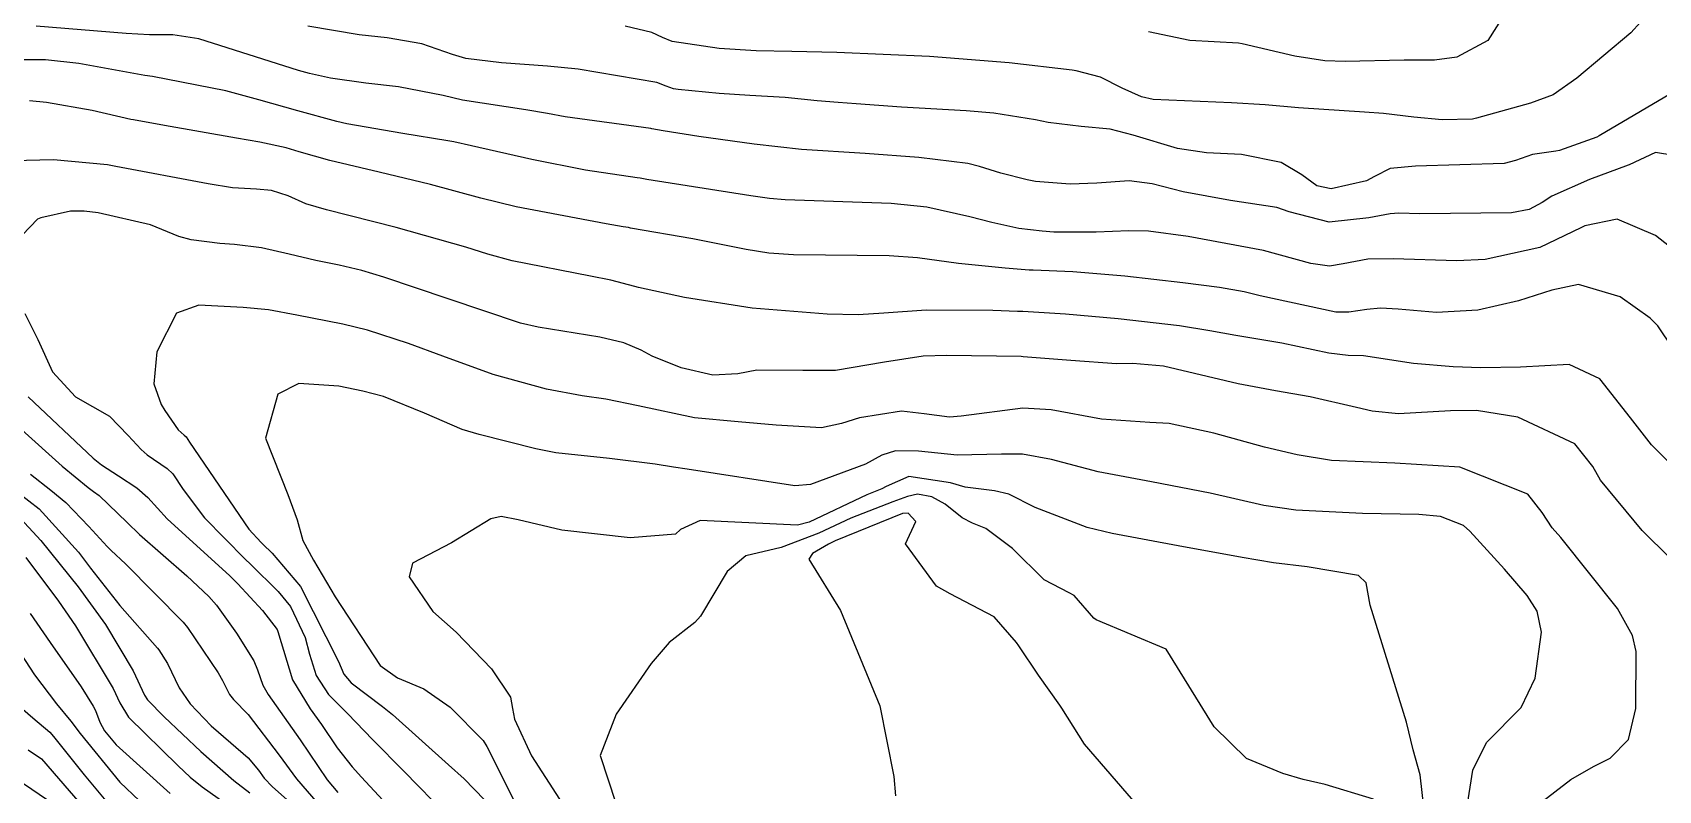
# Model space of a CAD drawing. Header units: feet. Extents: x 1313709 to 1317500, y 405869 to 411659.
# Drawn here: x 1315858.5 to 1316058.1, y 407733.2 to 407826.3 of the extents above; entities that cross this region are included whole.
import ezdxf

# ---------------------------------------------------------------- set-up
doc = ezdxf.new("R2010")
doc.units = ezdxf.units.FT
doc.layers.add('C-TOPO-MAJR', color=32, linetype='CONTINUOUS')

msp = doc.modelspace()

# ---------------------------------------------------------------- linework, layer by layer
at = {"layer": 'C-TOPO-MAJR'}
for points in [[(1316039.79, 407829.46), (1316037.17, 407825.3), (1316033.37, 407823.26), (1316030.63, 407822.9), (1316026.91, 407822.92), (1316019.64, 407822.76), (1316017.13, 407822.83), (1316013.45, 407823.39), (1316006.99, 407824.92), (1316006.55, 407824.99), (1316000.59, 407825.31), (1315995.49, 407826.38)], [(1316055.9, 407827.57), (1316054.74, 407826.27), (1316048.08, 407820.7), (1316045.18, 407818.65), (1316042.42, 407817.61), (1316035.78, 407815.76), (1316035.27, 407815.65), (1316031.57, 407815.59), (1316028.08, 407815.91), (1316024.34, 407816.37), (1316022.04, 407816.52), (1316013.91, 407817.05), (1316009.82, 407817.43), (1316005.67, 407817.68), (1315996.09, 407818.09), (1315994.62, 407818.4), (1315992.27, 407819.45), (1315989.59, 407820.83), (1315986.62, 407821.61), (1315986.14, 407821.66), (1315978.37, 407822.58), (1315968.59, 407823.36), (1315957.22, 407823.85), (1315951.69, 407823.96), (1315947.33, 407824.05), (1315942.79, 407824.33), (1315936.99, 407825.21), (1315935.83, 407825.69), (1315934.51, 407826.3), (1315931.25, 407827.09)], [(1316062.26, 407810.82), (1316057.74, 407811.58), (1316054.51, 407810.06), (1316054.41, 407810.01), (1316049.65, 407808.23), (1316045.04, 407806.19), (1316043.82, 407805.4), (1316042.25, 407804.55), (1316040.09, 407804.15), (1316028.81, 407804.03), (1316026.22, 407804.09), (1316025.17, 407804.04), (1316022.57, 407803.52), (1316017.7, 407803.02), (1316012.78, 407804.26), (1316011.24, 407804.79), (1316005.57, 407805.65), (1315999.76, 407806.72), (1315995.94, 407807.73), (1315993.12, 407808.1), (1315989.16, 407807.79), (1315985.86, 407807.66), (1315981.64, 407808.01), (1315980.58, 407808.2), (1315977.38, 407809.02), (1315974.74, 407809.85), (1315973.33, 407810.2), (1315967.31, 407810.93), (1315960.69, 407811.44), (1315952.9, 407811.95), (1315947.07, 407812.57), (1315940.28, 407813.54), (1315935.91, 407814.21), (1315934.52, 407814.47), (1315934.38, 407814.5), (1315923.87, 407815.95), (1315921.68, 407816.36), (1315919.02, 407816.8), (1315911.27, 407818), (1315908.87, 407818.55), (1315903.41, 407819.63), (1315899.4, 407820.09), (1315895.07, 407820.7), (1315892.48, 407821.26), (1315891.14, 407821.65), (1315878.87, 407825.53), (1315875.69, 407826), (1315872.82, 407826.01), (1315869.97, 407826.17), (1315858.9, 407827.1)], [(1316060.97, 407819.57), (1316050.82, 407813.62), (1316050.54, 407813.46), (1316045.96, 407811.8), (1316045.53, 407811.71), (1316042.67, 407811.32), (1316040.57, 407810.59), (1316039.18, 407810.2), (1316028.28, 407809.88), (1316025.18, 407809.6), (1316023.23, 407808.6), (1316022.25, 407808.07), (1316017.91, 407807.09), (1316016.17, 407807.47), (1316014.31, 407808.8), (1316011.77, 407810.33), (1316006.9, 407811.3), (1316002.6, 407811.53), (1315999.04, 407812.06), (1315993.62, 407813.71), (1315990.77, 407814.43), (1315987.22, 407814.74), (1315983.17, 407815.23), (1315981.61, 407815.57), (1315976.51, 407816.4), (1315973.09, 407816.69), (1315965.17, 407817.15), (1315959.6, 407817.55), (1315957.41, 407817.71), (1315954.82, 407817.9), (1315950.88, 407818.3), (1315946.54, 407818.58), (1315942.76, 407818.8), (1315937.73, 407819.31), (1315937.17, 407819.39), (1315936.28, 407819.7), (1315935.13, 407820.18), (1315925.46, 407821.79), (1315921.69, 407822.18), (1315916.03, 407822.56), (1315911.65, 407823.1), (1315910.05, 407823.61), (1315906.28, 407824.89), (1315902.02, 407825.66), (1315898.56, 407826.03), (1315892.27, 407827.09)], [(1316061.55, 407798.37), (1316057.76, 407801.37), (1316053.05, 407803.38), (1316049.06, 407802.56), (1316048.6, 407802.32), (1316043.56, 407799.89), (1316036.84, 407798.41), (1316033.36, 407798.26), (1316025.53, 407798.5), (1316022.45, 407798.44), (1316019.42, 407797.88), (1316017.73, 407797.6), (1316015.45, 407797.93), (1316009.62, 407799.52), (1316000.36, 407801.25), (1315995.49, 407801.88), (1315993.09, 407801.95), (1315989.09, 407801.77), (1315983.89, 407801.78), (1315982.42, 407801.88), (1315979.59, 407802.24), (1315976.27, 407802.96), (1315973.55, 407803.67), (1315968.27, 407804.83), (1315963.89, 407805.31), (1315950.9, 407805.75), (1315948.94, 407805.92), (1315946.67, 407806.25), (1315933.91, 407808.25), (1315933.08, 407808.4), (1315932.7, 407808.47), (1315926.38, 407809.41), (1315919.79, 407810.69), (1315912.38, 407812.4), (1315910.18, 407812.86), (1315909.45, 407813), (1315903.95, 407813.88), (1315897.07, 407815.08), (1315895.81, 407815.39), (1315891.05, 407816.7), (1315886.26, 407818.04), (1315882.19, 407819.13), (1315873.18, 407820.88), (1315872.26, 407821.04), (1315864.15, 407822.5), (1315860.04, 407822.96), (1315857.36, 407822.95)], [(1316059.87, 407787.53), (1316058.02, 407790.28), (1316057.09, 407791.21), (1316053.4, 407793.83), (1316048.31, 407795.36), (1316045.04, 407794.67), (1316040.93, 407793.35), (1316035.92, 407792.18), (1316030.88, 407791.89), (1316026.14, 407792.33), (1316024, 407792.43), (1316022.31, 407792.29), (1316020.1, 407791.95), (1316018.51, 407791.96), (1316009.22, 407793.95), (1316007.26, 407794.44), (1316004.23, 407794.99), (1315999.73, 407795.55), (1315992.61, 407796.38), (1315986.19, 407796.89), (1315981.34, 407797.1), (1315980.85, 407797.12), (1315977.9, 407797.36), (1315977.48, 407797.39), (1315972.17, 407797.94), (1315967.12, 407798.64), (1315963.64, 407798.88), (1315951.92, 407799), (1315948.87, 407799.21), (1315946.11, 407799.66), (1315939.54, 407800.96), (1315931.89, 407802.28), (1315931.64, 407802.33), (1315931.01, 407802.45), (1315928.92, 407802.8), (1315917.86, 407804.89), (1315913.51, 407805.94), (1315907.32, 407807.64), (1315901.03, 407809.16), (1315894.99, 407810.56), (1315891.22, 407811.65), (1315889.61, 407812.14), (1315886.36, 407812.85), (1315883.49, 407813.31), (1315874.65, 407814.86), (1315870.88, 407815.56), (1315870.55, 407815.63), (1315865.79, 407816.72), (1315860.18, 407817.72), (1315858.1, 407817.9)], [(1316064.46, 407768.39), (1316057.28, 407775.67), (1316054.68, 407778.96), (1316050.91, 407783.74), (1316047.17, 407785.53), (1316041.18, 407785.18), (1316036.3, 407785.13), (1316032.91, 407785.24), (1316028.03, 407785.65), (1316021.88, 407786.57), (1316020, 407786.63), (1316017.65, 407786.9), (1316011.86, 407788.13), (1316006.24, 407789.08), (1316003.04, 407789.65), (1315999.31, 407790.25), (1315991.76, 407791.14), (1315985.32, 407791.7), (1315980.07, 407792.02), (1315979.41, 407792.05), (1315976.39, 407792.17), (1315968.19, 407792.21), (1315962.99, 407791.83), (1315959.83, 407791.61), (1315956.06, 407791.69), (1315946.84, 407792.46), (1315938.51, 407793.75), (1315932.88, 407794.96), (1315932.41, 407795.09), (1315929.48, 407795.89), (1315926.98, 407796.39), (1315917.34, 407798.25), (1315914.39, 407799.09), (1315911.69, 407799.95), (1315903.1, 407802.34), (1315894.57, 407804.5), (1315892.03, 407805.26), (1315889.86, 407806.23), (1315887.81, 407806.9), (1315885.97, 407807.06), (1315883, 407807.24), (1315880.03, 407807.71), (1315868.71, 407809.84), (1315867.69, 407810.03), (1315861.02, 407810.67), (1315856.06, 407810.52)], [(1316063, 407758.34), (1316056.12, 407765.14), (1316051.01, 407771.31), (1316050.06, 407772.98), (1316047.85, 407775.76), (1316040.83, 407779.06), (1316035.79, 407779.87), (1316032.59, 407779.81), (1316026.2, 407779.44), (1316022.98, 407779.78), (1316021.03, 407780.24), (1316015.35, 407781.54), (1316011.09, 407782.29), (1316006.52, 407783.13), (1315997.32, 407785.32), (1315993.57, 407785.66), (1315991.58, 407785.61), (1315985.98, 407786), (1315980.1, 407786.48), (1315979.87, 407786.49), (1315970.72, 407786.62), (1315967.84, 407786.53), (1315963.08, 407785.81), (1315957.06, 407784.8), (1315953.05, 407784.79), (1315947.41, 407784.81), (1315945.06, 407784.36), (1315941.99, 407784.2), (1315938.11, 407785.12), (1315934.57, 407786.55), (1315933.2, 407787.27), (1315931.06, 407788.19), (1315928.11, 407788.88), (1315920.55, 407790.12), (1315918.39, 407790.61), (1315909.5, 407793.58), (1315901.61, 407796.24), (1315898.88, 407797.06), (1315896.11, 407797.71), (1315893.27, 407798.28), (1315889.97, 407799.06), (1315886.6, 407799.86), (1315883.27, 407800.25), (1315881.48, 407800.39), (1315877.94, 407800.83), (1315876.44, 407801.26), (1315872.96, 407802.67), (1315866.54, 407804.14), (1315864.8, 407804.36), (1315863.11, 407804.34), (1315859.49, 407803.54), (1315859.07, 407803.36), (1315854.51, 407798.6)], [(1315857.53, 407791.79), (1315859.11, 407788.61), (1315860.9, 407784.62), (1315863.73, 407781.54), (1315867.93, 407779.18), (1315870.2, 407776.81), (1315871.82, 407775.06), (1315872.56, 407774.44), (1315875, 407772.74), (1315875.68, 407772.09), (1315876.95, 407770.16), (1315879.58, 407766.69), (1315884.59, 407761.62), (1315885.21, 407761.01), (1315888.64, 407757.63), (1315890.13, 407755.79), (1315891.96, 407751.98), (1315892.48, 407749.92), (1315893.29, 407747.32), (1315894.81, 407745), (1315896.06, 407743.72), (1315897.16, 407742.66), (1315900.27, 407739.41), (1315904.05, 407735.56), (1315909.42, 407730.07)], [(1316041.98, 407730.42), (1316047.37, 407734.56), (1316050.14, 407736.13), (1316052.18, 407737.17), (1316054.44, 407739.47), (1316055.33, 407743.25), (1316055.38, 407750.25), (1316054.93, 407752.21), (1316053.1, 407755.55), (1316046.14, 407764.26), (1316045.06, 407765.45), (1316043.84, 407767.32), (1316042.08, 407769.6), (1316033.71, 407772.92), (1316025.74, 407773.39), (1316017.98, 407773.72), (1316013.77, 407774.41), (1316009.74, 407775.37), (1316003.54, 407777.07), (1315998.03, 407778.26), (1315995.66, 407778.39), (1315989.74, 407778.82), (1315983.55, 407779.94), (1315980.08, 407780.17), (1315972.51, 407779.17), (1315971.05, 407779.07), (1315967.95, 407779.47), (1315965.16, 407779.8), (1315960.02, 407778.98), (1315957.81, 407778.27), (1315955.35, 407777.74), (1315949.78, 407778.07), (1315945.11, 407778.47), (1315939.75, 407778.96), (1315932.83, 407780.46), (1315928.85, 407781.28), (1315925.94, 407781.69), (1315921.56, 407782.5), (1315915.02, 407784.31), (1315908.83, 407786.54), (1315904.61, 407788.08), (1315899.61, 407789.72), (1315896.57, 407790.49), (1315890.91, 407791.6), (1315887.42, 407792.22), (1315884.33, 407792.51), (1315878.9, 407792.82), (1315876.16, 407791.84), (1315873.73, 407787.06), (1315873.36, 407783.15), (1315874.26, 407780.59), (1315874.72, 407779.87), (1315876.36, 407777.5), (1315877.08, 407776.85), (1315877.31, 407776.63), (1315877.74, 407775.99), (1315885.03, 407765.3), (1315886.53, 407763.64), (1315886.73, 407763.43), (1315887.88, 407762.36), (1315891.35, 407758.25), (1315896.03, 407749.03), (1315896.68, 407747.49), (1315897.58, 407746.42), (1315901.43, 407743.51), (1315902.65, 407742.51), (1315909.55, 407736.34), (1315911.45, 407734.62), (1315913.97, 407732.06)], [(1315857.94, 407781.54), (1315865.89, 407774.02), (1315866.92, 407773.18), (1315869.01, 407771.83), (1315871.28, 407770.37), (1315872.61, 407769.17), (1315874.99, 407766.56), (1315879.55, 407762.42), (1315882.66, 407759.61), (1315883.69, 407758.59), (1315886.72, 407755.32), (1315888.5, 407752.97), (1315888.58, 407752.74), (1315890.39, 407746.8), (1315892.55, 407743.21), (1315893.93, 407741.31), (1315895.86, 407738.44), (1315897.71, 407736.08), (1315898.87, 407734.82), (1315903.08, 407730.27)], [(1316034.67, 407731.53), (1316035.31, 407735.69), (1316036.99, 407739.07), (1316041.25, 407743.37), (1316042.97, 407746.97), (1316043.74, 407752.66), (1316043.21, 407755.2), (1316041.99, 407757.14), (1316039.21, 407760.37), (1316034.94, 407765.04), (1316034.16, 407765.75), (1316031.37, 407766.86), (1316028.69, 407767.08), (1316021.79, 407767.23), (1316013.6, 407767.61), (1316009.67, 407768.18), (1316003.06, 407769.73), (1315995.85, 407771.1), (1315989.3, 407772.32), (1315983.57, 407773.85), (1315980.02, 407774.5), (1315977.45, 407774.49), (1315972.01, 407774.39), (1315967.25, 407774.88), (1315964.44, 407774.92), (1315962.75, 407774.39), (1315960.75, 407773.29), (1315953.98, 407770.78), (1315952.07, 407770.62), (1315938.86, 407772.65), (1315937.18, 407772.9), (1315934.91, 407773.28), (1315929.32, 407773.96), (1315922.73, 407774.65), (1315920.25, 407775.17), (1315913.29, 407776.92), (1315911.2, 407777.53), (1315906.6, 407779.55), (1315901.54, 407781.59), (1315899.03, 407782.26), (1315896.07, 407782.86), (1315891.17, 407783.17), (1315888.58, 407781.88), (1315887.07, 407776.46), (1315889.8, 407769.54), (1315890.94, 407766.42), (1315891.65, 407763.89), (1315892.95, 407761.5), (1315895.64, 407756.99), (1315901.15, 407748.54), (1315903.27, 407747.02), (1315906.5, 407745.66), (1315909.73, 407743.43), (1315913.81, 407739.34), (1315914.26, 407738.59), (1315917.47, 407732.16)], [(1315857.16, 407777.49), (1315862.12, 407773.05), (1315865.28, 407770.4), (1315865.96, 407769.93), (1315866.66, 407769.43), (1315870.07, 407766.12), (1315871.59, 407764.65), (1315877.42, 407759.54), (1315880.12, 407757.03), (1315881.06, 407755.94), (1315883.5, 407752.52), (1315885.64, 407749.13), (1315886.09, 407748.01), (1315886.73, 407746.14), (1315887.39, 407744.98), (1315891.31, 407739.4), (1315894.64, 407734.52), (1315895.96, 407732.95)], [(1315858.22, 407772.05), (1315860.73, 407770.08), (1315862.56, 407768.55), (1315865.36, 407765.62), (1315867.61, 407763.17), (1315868.11, 407762.69), (1315869.86, 407761.05), (1315876.96, 407753.86), (1315877.51, 407753.2), (1315881.27, 407747.64), (1315881.8, 407746.72), (1315882.67, 407745), (1315883.15, 407744.37), (1315884.94, 407742.51), (1315888.76, 407737.53), (1315890.86, 407734.61), (1315893.51, 407731.58)], [(1316029.32, 407731.13), (1316028.85, 407735.1), (1316027.99, 407738.17), (1316027.17, 407741.6), (1316024.2, 407751.2), (1316022.73, 407755.95), (1316022.23, 407758.71), (1316021.29, 407759.6), (1316014.97, 407760.68), (1316010.84, 407761.15), (1316007.01, 407761.81), (1315999.16, 407763.24), (1315991.03, 407764.76), (1315987.97, 407765.48), (1315981.58, 407767.95), (1315978.34, 407769.59), (1315976.57, 407770.02), (1315972.98, 407770.45), (1315971.19, 407770.97), (1315966.05, 407771.75), (1315963.29, 407770.54), (1315962.75, 407770.26), (1315960.91, 407769.53), (1315953.83, 407766.17), (1315952.4, 407765.78), (1315940.45, 407766.35), (1315938.01, 407765.24), (1315937.43, 407764.68), (1315931.83, 407764.24), (1315923.46, 407765.18), (1315918.1, 407766.45), (1315916, 407766.85), (1315914.72, 407766.57), (1315909.89, 407763.63), (1315905.13, 407761.13), (1315904.72, 407759.43), (1315907.61, 407755.19), (1315910.49, 407752.63), (1315914.81, 407748.15), (1315917.15, 407744.65), (1315917.41, 407743.25), (1315917.63, 407741.95), (1315919.73, 407737.45), (1315924.88, 407729.47)], [(1315855.49, 407770.75), (1315859.27, 407767.79), (1315864.11, 407762.47), (1315865.6, 407760.51), (1315869.2, 407755.91), (1315873.8, 407750.69), (1315873.97, 407750.48), (1315875.02, 407748.78), (1315876.48, 407745.82), (1315877.82, 407743.84), (1315880.41, 407741.14), (1315882.82, 407739.03), (1315884.95, 407737.2), (1315886.22, 407735.67), (1315886.92, 407734.7), (1315887.93, 407733.64), (1315893.3, 407728.91)], [(1316023.12, 407732.12), (1316017.19, 407733.91), (1316014.48, 407734.53), (1316012.01, 407735.29), (1316007.55, 407737.11), (1316003.56, 407741), (1315997.65, 407750.57), (1315989.09, 407754.15), (1315988.79, 407754.35), (1315986.39, 407757.15), (1315985.75, 407757.48), (1315982.68, 407759.06), (1315978.81, 407762.9), (1315975.52, 407765.39), (1315973.87, 407766.04), (1315972.63, 407766.69), (1315970.53, 407768.35), (1315968.89, 407769.28), (1315967.14, 407769.59), (1315965.91, 407769.29), (1315964.1, 407768.65), (1315958.95, 407766.66), (1315955.03, 407764.8), (1315950.39, 407763.05), (1315946.06, 407762), (1315943.75, 407760.08), (1315940.47, 407754.62), (1315939.77, 407753.84), (1315936.65, 407751.36), (1315934.41, 407748.78), (1315930.12, 407742.55), (1315928.17, 407737.49), (1315930.07, 407731.63)], [(1315856.49, 407767.15), (1315859.48, 407763.92), (1315864.07, 407758.2), (1315867.43, 407753.6), (1315870.84, 407747.91), (1315872.22, 407744.89), (1315872.57, 407744.31), (1315874.62, 407742.25), (1315879.13, 407738), (1315883.18, 407734.4), (1315885.13, 407732.9)], [(1315994.18, 407731.32), (1315987.62, 407738.9), (1315984.84, 407743.29), (1315984.61, 407743.66), (1315982, 407747.35), (1315979.56, 407750.96), (1315979.28, 407751.38), (1315976.53, 407754.54), (1315971.15, 407757.33), (1315969.45, 407758.29), (1315965.64, 407763.5), (1315966.92, 407766.24), (1315965.98, 407767.26), (1315965.29, 407767.22), (1315957.04, 407763.86), (1315956.2, 407763.46), (1315954.24, 407762.3), (1315953.79, 407761.61), (1315957.66, 407755.31), (1315962.52, 407743.59), (1315964.21, 407734.93), (1315964.43, 407732.53)], [(1315857.66, 407761.8), (1315861.67, 407756.43), (1315862.48, 407755.28), (1315863.73, 407753.4), (1315868.36, 407745.72), (1315869.2, 407743.94), (1315870.26, 407742.2), (1315876.36, 407736.21), (1315877.84, 407734.84), (1315879.28, 407733.66), (1315885.49, 407729.27)], [(1315854.75, 407753.48), (1315858.71, 407747.4), (1315861.42, 407743.84), (1315863.15, 407741.7), (1315864.3, 407740.18), (1315869.19, 407734.2), (1315871.59, 407731.93)], [(1315858.16, 407754.93), (1315860.62, 407751.38), (1315864.44, 407745.91), (1315865.92, 407743.57), (1315866.19, 407743), (1315866.74, 407741.57), (1315867.3, 407740.52), (1315868.75, 407738.79), (1315875.36, 407732.83)], [(1315856.66, 407743.7), (1315858.52, 407742.12), (1315860.59, 407740.35), (1315861.04, 407739.81), (1315864.82, 407735.11), (1315868.06, 407731.2)], [(1315857.94, 407738.2), (1315859.55, 407737.08), (1315865.04, 407730.73)], [(1315855.43, 407735.37), (1315860.29, 407732.04)]]:
    msp.add_lwpolyline(points, dxfattribs=at)

doc.saveas('drawing.dxf')
